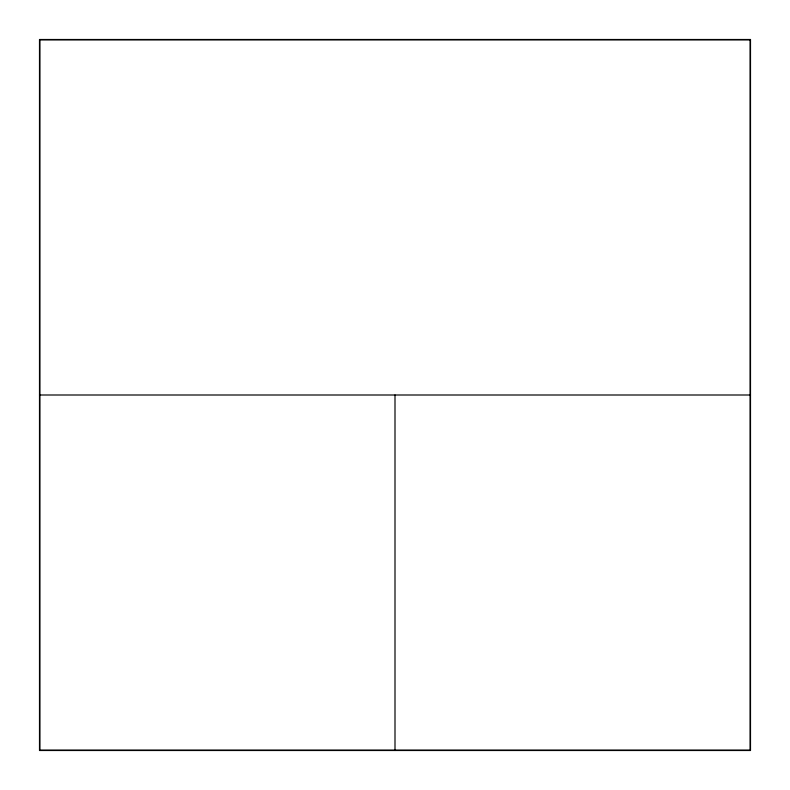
<?xml version="1.0" encoding="UTF-8"?>
<svg xmlns="http://www.w3.org/2000/svg" width="790" height="790" viewBox="0 0 790 790"><rect width="100%" height="100%" fill="white"/><g stroke="black" fill="none" stroke-linecap="round" stroke-linejoin="round"><path stroke-width="1.19" d="M39.5 395L750.5 395M395 395L395 750.5M750.5 39.5L39.5 39.5L39.5 750.5L750.5 750.5L750.5 39.5M750.144 39.855L39.855 39.855L39.855 750.144L750.144 750.144L750.144 39.855"/></g></svg>
